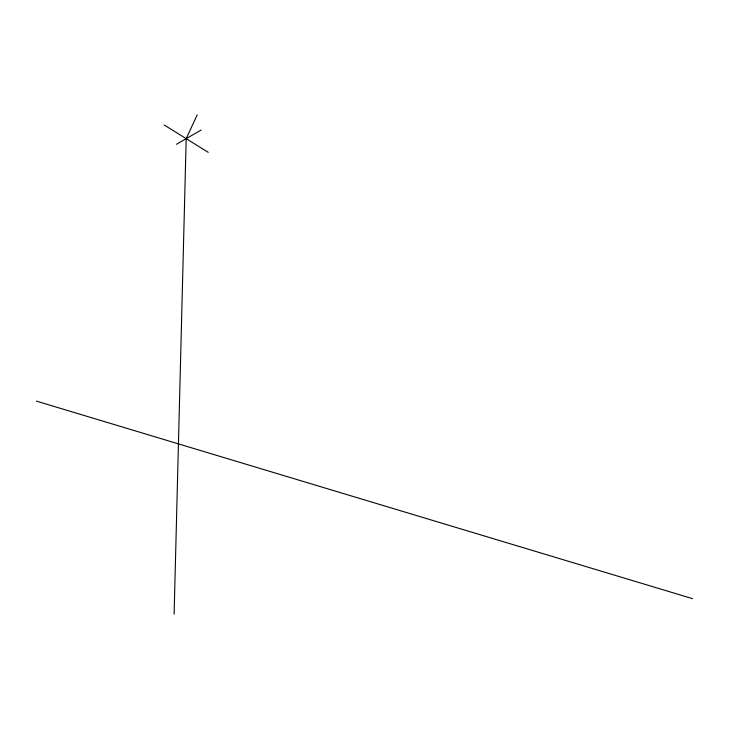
<?xml version="1.0" encoding="UTF-8"?>
<svg xmlns="http://www.w3.org/2000/svg" width="729" height="729" viewBox="0 0 729 729"><rect width="100%" height="100%" fill="white"/><g stroke="black" fill="none" stroke-linecap="round" stroke-linejoin="round"><path stroke-width="1.09" d="M174.113 614.155L186.196 138.656L197.213 114.845M176.464 144.287L201.186 129.99M36.45 401.132L692.55 598.655M164.162 124.978L208.239 152.343"/></g></svg>
